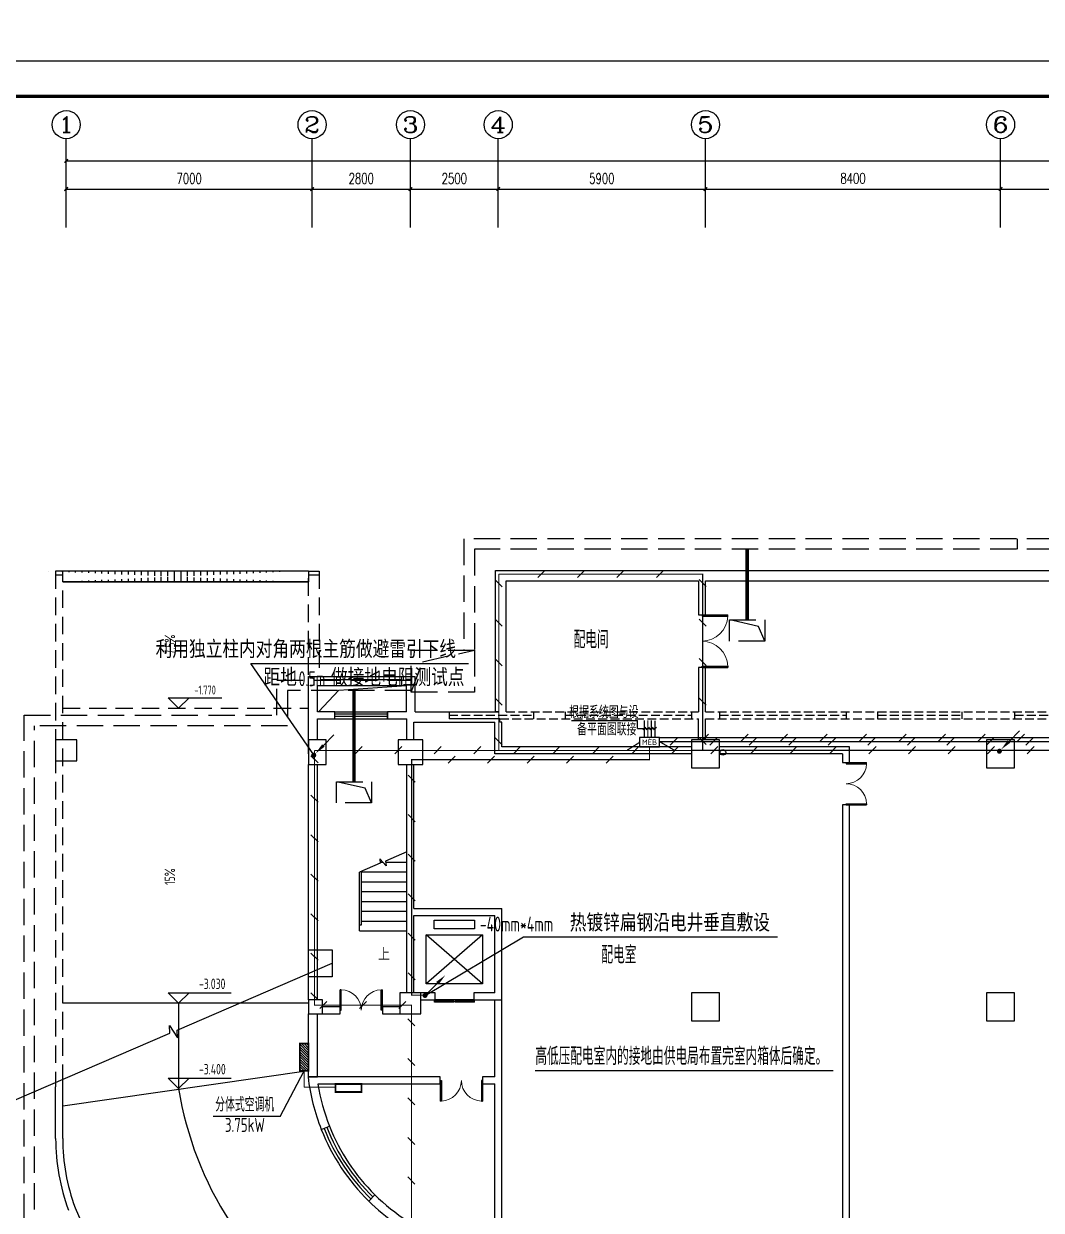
# Model space of a CAD drawing. Extents: x 2166032 to 5302137, y 581493 to 2416206.
# Drawn here: x 2682442 to 2711409, y 1272520 to 1306304 of the extents above; entities that cross this region are included whole.
import ezdxf
from ezdxf.enums import TextEntityAlignment as Align

# ---------------------------------------------------------------- set-up
doc = ezdxf.new("R2010")
doc.units = 0
doc.header["$LTSCALE"] = 1000
doc.header["$MEASUREMENT"] = 0
for name, pattern in [('CENTER2', [1.14, 0.75, -0.13, 0.13, -0.13]), ('DASH', [0.35, 0.25, -0.1]), ('DASHED', [0.75, 0.5, -0.25])]:
    doc.linetypes.add(name, pattern=pattern)
doc.layers.add('ACS_KT_SB', color=130, linetype='Continuous', lineweight=13)
doc.layers.add('系统图', color=7, linetype='Continuous', lineweight=13)
for name, color, linetype in [('AXIS', 3, 'Continuous'), ('AXIS_TEXT', 7, 'Continuous'), ('COLUMN', 2, 'Continuous'), ('DIM_ELEV', 3, 'Continuous'), ('DIM_SYMB', 3, 'Continuous'), ('EQUIP-照明', 3, 'Continuous'), ('LVTRY', 8, 'Continuous'), ('LWIRE', 4, 'Continuous'), ('PUB_TEXT', 7, 'Continuous'), ('PUB_TITLE', 137, 'Continuous'), ('SHTLN', 4, 'Continuous'), ('STAIR', 8, 'Continuous'), ('TEL_LEAD', 3, 'Continuous'), ('TEL_TEXT', 7, 'Continuous'), ('WALL', 8, 'Continuous'), ('WINDOW', 8, 'Continuous'), ('WIRE-接地', 4, 'Continuous'), ('地沟', 8, 'Continuous'), ('屋面', 151, 'Continuous'), ('暖', 4, 'Continuous'), ('消防', 7, 'Continuous'), ('消防排烟', 7, 'Continuous'), ('给排水文本', 30, 'Continuous')]:
    doc.layers.add(name, color=color, linetype=linetype)
doc.styles.add('_TCH_AXIS', font='complex_.ttf')
doc.styles.add('_TCH_DIM', font='tssdeng.shx', dxfattribs={"bigfont": 'tssdchn.shx'})
doc.styles.add('_TEL_DIM', font='@tssdeng.shx', dxfattribs={"width": 0.8, "height": 3.5, "bigfont": '!tssdchn.shx'})
doc.styles.add('COMPLEX', font='complex_.ttf')
doc.styles.add('DIM_FONT', font='simplex_.ttf', dxfattribs={"width": 0.7})
doc.styles.get("Standard").update_dxf_attribs({"font": 'tssdeng.shx', "bigfont": 'tssdchn.shx'})
doc.styles.add('TSSD_Dimension', font='Tssdeng.shx', dxfattribs={"width": 0.7, "bigfont": 'tssdchn.shx'})
doc.styles.add('TSSD_REIN', font='tssdeng.shx', dxfattribs={"width": 0.7, "bigfont": 'tssdchn.shx'})
doc.styles.add('样式 1', font='tssdeng.shx', dxfattribs={"width": 0.7, "bigfont": 'tssdchn.shx'})
doc.dimstyles.new('DIMN', dxfattribs={"dimtxt": 300, "dimasz": 100, "dimexe": 250, "dimexo": 300, "dimgap": 150, "dimtad": 1, "dimdec": 0, "dimzin": 0, "dimdsep": 46, "dimtxsty": 'DIM_FONT', "dimblk": 'ARCHTICK', "dimcen": 0.09, "dimclrt": 7, "dimazin": 2, "dimtfac": 1, "dimtdec": 0, "dimtix": 1, "dimtmove": 2, "dimatfit": 3, "dimldrblk": 'ARCHTICK', "dimfxl": 1, "dimtolj": 1, "dimtzin": 0, "dimarcsym": 0})

# ---------------------------------------------------------------- blocks, each defined once
blk = doc.blocks.new('$TelecSys$00000008')
blk.add_line((0.4, 0.4), (-0.4, -0.4))
blk = doc.blocks.new('$TelecSys$00000078')
for p, q in [((1.15, 1.15), (0.55, 0.55)), ((0.104, 0.104), (0.104, 0.104)), ((-0.104, -0.104), (-0.104, -0.104))]:
    blk.add_line(p, q)
at = {"const_width": 0.142}
blk.add_lwpolyline([(-0.071, 0, 1), (0.071, 0, 1)], format="xyb", close=True, dxfattribs=at)
blk.add_solid([(0.62, 0.48), (0.48, 0.62), (0.1, 0.1)])
at = {"width": 0.8, "flags": 9}
blk.add_attdef('A', (0, 0), '', height=0.00002, dxfattribs=at)
blk = doc.blocks.new('$TelecSys$00000079')
for p, q in [((0.7, 0.7), (0, 0)), ((0.104, 0.104), (0.104, 0.104)), ((-0.104, -0.104), (-0.104, -0.104))]:
    blk.add_line(p, q)
at = {"const_width": 0.142}
blk.add_lwpolyline([(-0.071, 0, 1), (0.071, 0, 1)], format="xyb", close=True, dxfattribs=at)
blk.add_solid([(0.63, 0.77), (0.77, 0.63), (1.15, 1.15)])
at = {"width": 0.8, "flags": 9}
blk.add_attdef('A', (0, 0), '', height=0.00002, dxfattribs=at)
blk = doc.blocks.new('$equip$00001776')
for p, q in [((0.72, 0.66), (-0.72, 0.66)), ((-0.72, 0.66), (-0.72, 0)), ((-0.72, 0), (0.72, 0)), ((0.72, 0), (0.72, 0.66))]:
    blk.add_line(p, q)
for p in [(-0.72, 0.33), (0, 0.66), (0, 0), (0.72, 0.33)]:
    blk.add_point(p)
at = {"color": 7, "style": '_TEL_DIM'}
blk.add_attdef('$TEXT$', text='', height=0.4, dxfattribs=at).set_placement((0, 0.33), align=Align.MIDDLE_CENTER)
at = {"color": 7, "style": '_TEL_DIM', "flags": 1}
blk.add_attdef('A', text='', height=0.00002, dxfattribs=at).set_placement((0, 0), align=Align.MIDDLE_CENTER)
blk = doc.blocks.new('_ArchTick')
at = {"color": 0, "linetype": 'ByBlock', "const_width": 0.4}
blk.add_lwpolyline([(-0.5, -0.5), (0.5, 0.5)], dxfattribs=at)
blk = doc.blocks.new('*D2590')
at = {"layer": 'AXIS', "color": 0, "lineweight": -2}
for p, q in [((2683651, 1300896), (2683651, 1301848)), ((2690651, 1300896), (2690651, 1301848)), ((2683651, 1301598), (2690651, 1301598))]:
    blk.add_line(p, q, dxfattribs=at)
at = {"layer": 'Defpoints', "color": 0}
for p in [(2690651, 1301598), (2683651, 1300596), (2690651, 1300596)]:
    blk.add_point(p, dxfattribs=at)
at = {"layer": 'AXIS', "color": 0, "lineweight": -2, "xscale": 100, "yscale": 100, "zscale": 100, "rotation": 180}
blk.add_blockref('_ArchTick', (2683651, 1301598), dxfattribs=at)
at = {"layer": 'AXIS', "color": 0, "lineweight": -2, "xscale": 100, "yscale": 100, "zscale": 100}
blk.add_blockref('_ArchTick', (2690651, 1301598), dxfattribs=at)
at = {"layer": 'AXIS', "color": 7, "insert": (2687151, 1301899), "char_height": 300, "attachment_point": 5, "style": 'DIM_FONT'}
blk.add_mtext('\\A1;7000', dxfattribs=at)
blk = doc.blocks.new('*D2591')
at = {"layer": 'AXIS', "color": 0, "lineweight": -2}
for p, q in [((2690651, 1300896), (2690651, 1301848)), ((2693451, 1300896), (2693451, 1301848)), ((2690651, 1301598), (2693451, 1301598))]:
    blk.add_line(p, q, dxfattribs=at)
at = {"layer": 'Defpoints', "color": 0}
for p in [(2693451, 1301598), (2690651, 1300596), (2693451, 1300596)]:
    blk.add_point(p, dxfattribs=at)
at = {"layer": 'AXIS', "color": 0, "lineweight": -2, "xscale": 100, "yscale": 100, "zscale": 100, "rotation": 180}
blk.add_blockref('_ArchTick', (2690651, 1301598), dxfattribs=at)
at = {"layer": 'AXIS', "color": 0, "lineweight": -2, "xscale": 100, "yscale": 100, "zscale": 100}
blk.add_blockref('_ArchTick', (2693451, 1301598), dxfattribs=at)
at = {"layer": 'AXIS', "color": 7, "insert": (2692051, 1301899), "char_height": 300, "attachment_point": 5, "style": 'DIM_FONT'}
blk.add_mtext('\\A1;2800', dxfattribs=at)
blk = doc.blocks.new('*D2592')
at = {"layer": 'AXIS', "color": 0, "lineweight": -2}
for p, q in [((2693451, 1300896), (2693451, 1301848)), ((2695951, 1300896), (2695951, 1301848)), ((2693451, 1301598), (2695951, 1301598))]:
    blk.add_line(p, q, dxfattribs=at)
at = {"layer": 'Defpoints', "color": 0}
for p in [(2695951, 1301598), (2693451, 1300596), (2695951, 1300596)]:
    blk.add_point(p, dxfattribs=at)
at = {"layer": 'AXIS', "color": 0, "lineweight": -2, "xscale": 100, "yscale": 100, "zscale": 100, "rotation": 180}
blk.add_blockref('_ArchTick', (2693451, 1301598), dxfattribs=at)
at = {"layer": 'AXIS', "color": 0, "lineweight": -2, "xscale": 100, "yscale": 100, "zscale": 100}
blk.add_blockref('_ArchTick', (2695951, 1301598), dxfattribs=at)
at = {"layer": 'AXIS', "color": 7, "insert": (2694701, 1301899), "char_height": 300, "attachment_point": 5, "style": 'DIM_FONT'}
blk.add_mtext('\\A1;2500', dxfattribs=at)
blk = doc.blocks.new('*D2593')
at = {"layer": 'AXIS', "color": 0, "lineweight": -2}
for p, q in [((2695951, 1300896), (2695951, 1301848)), ((2701851, 1300896), (2701851, 1301848)), ((2695951, 1301598), (2701851, 1301598))]:
    blk.add_line(p, q, dxfattribs=at)
at = {"layer": 'Defpoints', "color": 0}
for p in [(2701851, 1301598), (2695951, 1300596), (2701851, 1300596)]:
    blk.add_point(p, dxfattribs=at)
at = {"layer": 'AXIS', "color": 0, "lineweight": -2, "xscale": 100, "yscale": 100, "zscale": 100, "rotation": 180}
blk.add_blockref('_ArchTick', (2695951, 1301598), dxfattribs=at)
at = {"layer": 'AXIS', "color": 0, "lineweight": -2, "xscale": 100, "yscale": 100, "zscale": 100}
blk.add_blockref('_ArchTick', (2701851, 1301598), dxfattribs=at)
at = {"layer": 'AXIS', "color": 7, "insert": (2698901, 1301899), "char_height": 300, "attachment_point": 5, "style": 'DIM_FONT'}
blk.add_mtext('\\A1;5900', dxfattribs=at)
blk = doc.blocks.new('*D2594')
at = {"layer": 'AXIS', "color": 0, "lineweight": -2}
for p, q in [((2701851, 1300896), (2701851, 1301848)), ((2710251, 1300896), (2710251, 1301848)), ((2701851, 1301598), (2710251, 1301598))]:
    blk.add_line(p, q, dxfattribs=at)
at = {"layer": 'Defpoints', "color": 0}
for p in [(2710251, 1301598), (2701851, 1300596), (2710251, 1300596)]:
    blk.add_point(p, dxfattribs=at)
at = {"layer": 'AXIS', "color": 0, "lineweight": -2, "xscale": 100, "yscale": 100, "zscale": 100, "rotation": 180}
blk.add_blockref('_ArchTick', (2701851, 1301598), dxfattribs=at)
at = {"layer": 'AXIS', "color": 0, "lineweight": -2, "xscale": 100, "yscale": 100, "zscale": 100}
blk.add_blockref('_ArchTick', (2710251, 1301598), dxfattribs=at)
at = {"layer": 'AXIS', "color": 7, "insert": (2706051, 1301902), "char_height": 300, "attachment_point": 5, "style": 'DIM_FONT'}
blk.add_mtext('\\A1;8400', dxfattribs=at)
blk = doc.blocks.new('*D2595')
at = {"layer": 'AXIS', "color": 0, "lineweight": -2}
for p, q in [((2710251, 1300896), (2710251, 1301848)), ((2718651, 1300896), (2718651, 1301848)), ((2710251, 1301598), (2718651, 1301598))]:
    blk.add_line(p, q, dxfattribs=at)
at = {"layer": 'Defpoints', "color": 0}
for p in [(2718651, 1301598), (2710251, 1300596), (2718651, 1300596)]:
    blk.add_point(p, dxfattribs=at)
at = {"layer": 'AXIS', "color": 0, "lineweight": -2, "xscale": 100, "yscale": 100, "zscale": 100, "rotation": 180}
blk.add_blockref('_ArchTick', (2710251, 1301598), dxfattribs=at)
at = {"layer": 'AXIS', "color": 0, "lineweight": -2, "xscale": 100, "yscale": 100, "zscale": 100}
blk.add_blockref('_ArchTick', (2718651, 1301598), dxfattribs=at)
at = {"layer": 'AXIS', "color": 7, "insert": (2714451, 1301902), "char_height": 300, "attachment_point": 5, "style": 'DIM_FONT'}
blk.add_mtext('\\A1;8400', dxfattribs=at)
blk = doc.blocks.new('*D2603')
at = {"layer": 'AXIS', "color": 0, "lineweight": -2}
for p, q in [((2683651, 1301196), (2683651, 1302648)), ((2683651, 1302398), (2761282, 1302398)), ((2761282, 1301196), (2761282, 1302648))]:
    blk.add_line(p, q, dxfattribs=at)
at = {"layer": 'Defpoints', "color": 0}
for p in [(2761282, 1302398), (2683651, 1300896), (2761282, 1300896)]:
    blk.add_point(p, dxfattribs=at)
at = {"layer": 'AXIS', "color": 0, "lineweight": -2, "xscale": 100, "yscale": 100, "zscale": 100, "rotation": 180}
blk.add_blockref('_ArchTick', (2683651, 1302398), dxfattribs=at)
at = {"layer": 'AXIS', "color": 0, "lineweight": -2, "xscale": 100, "yscale": 100, "zscale": 100}
blk.add_blockref('_ArchTick', (2761282, 1302398), dxfattribs=at)
at = {"layer": 'AXIS', "color": 7, "insert": (2722467, 1302699), "char_height": 300, "attachment_point": 5, "style": 'DIM_FONT'}
blk.add_mtext('\\A1;77630', dxfattribs=at)
blk = doc.blocks.new('$DorLib2D$00000002')
for p, q in [((-0.5, 0), (-0.5, 0.4875)), ((-0.475, 0.4875), (-0.5, 0.4875)), ((-0.475, 0), (-0.475, 0.4875)), ((0.475, 0), (0.475, 0.4875)), ((0.475, 0.4875), (0.5, 0.4875)), ((0.5, 0), (0.5, 0.4875)), ((-0.5, 0), (-0.475, 0)), ((0.5, 0), (0.475, 0))]:
    blk.add_line(p, q)
at = {"lineweight": 13}
for centre, start, end in [((-0.4875, 0), 0, 88.53072), ((0.4875, 0), 91.46928, 180)]:
    blk.add_arc(centre, 0.4875, start, end, dxfattribs=at)
blk = doc.blocks.new('$TCHSYS$LDOR22D')
for p, q in [((-0.517, 0.833), (-0.017, 0.833)), ((-0.517, 0.833), (-0.517, 0.667)), ((-0.517, 0.667), (-0.017, 0.667)), ((-0.017, 0.833), (-0.017, 0.667)), ((0.017, 0.833), (0.017, 0.667)), ((0.017, 0.833), (0.517, 0.833)), ((0.017, 0.667), (0.517, 0.667)), ((0.517, 0.833), (0.517, 0.667)), ((-0.5, 0.5), (0.5, 0.5))]:
    blk.add_line(p, q)
blk = doc.blocks.new('_AXISO')
blk.add_circle((0, 0), 0.5)
at = {"layer": 'AXIS_TEXT', "style": 'COMPLEX', "width": 1.171875}
blk.add_attdef('A', text='', height=0.56, dxfattribs=at).set_placement((-0.25, -0.28), (0.25, -0.28), align=Align.FIT)
blk = doc.blocks.new('$TCHSYS$WIN2D')
for p, q in [((-0.5, 0.5), (0.5, 0.5)), ((-0.5, 0.5), (-0.5, -0.5)), ((0.5, 0.5), (0.5, -0.5)), ((0.5, 0.167), (-0.5, 0.167)), ((0.5, -0.167), (-0.5, -0.167)), ((-0.5, -0.5), (0.5, -0.5))]:
    blk.add_line(p, q)

msp = doc.modelspace()

# ---------------------------------------------------------------- hatches: boundary and pattern name
at = {"layer": '暖'}
h = msp.add_hatch(dxfattribs=at)
h.set_pattern_fill('U', color=0, scale=50, angle=495, style=0, pattern_type=0)
h.set_pattern_definition([(315, (2929453.52, 1949768.63), (35.355339, 35.355339), [])])
h.paths.add_polyline_path([(2690551.5, 1277269), (2690551.5, 1276489), (2690301.5, 1276489), (2690301.5, 1277269)])
at = {"layer": '消防'}
h = msp.add_hatch(dxfattribs=at)
h.set_pattern_fill('ACAD_ISO02W100', color=8, scale=500, angle=-90, style=0)
h.set_pattern_definition([(270, (2620348.18, 2119332.9), (187.5, -3e-14), [450, -112.5])])
edge = h.paths.add_edge_path()
edge.add_line((2690152.9, 1290415.5), (2683552.9, 1290415.5))
edge.add_line((2690152.9, 1290715.5), (2683152.9, 1290715.5))

# ---------------------------------------------------------------- linework, layer by layer
at = {"color": 8}
msp.add_line((2690551.5, 1290415.5), (2683551.5, 1290415.5), dxfattribs=at)
at = {"ltscale": 0.7}
msp.add_line((2698039.1, 1286468.3), (2699912.7, 1286468.3), dxfattribs=at)
for p, q in [((2699912.7, 1286232.9), (2699912.7, 1286468.3)), ((2699912.7, 1286232.9), (2700413.6, 1286232.9)), ((2700150.4, 1286270.6), (2700062.7, 1286195.1)), ((2700252.2, 1286270.6), (2700164.4, 1286195.1)), ((2700357, 1286270.6), (2700269.2, 1286195.1)), ((2700457.4, 1286270.6), (2700369.7, 1286195.1))]:
    msp.add_line(p, q)
msp.add_lwpolyline([(2690551.5, 1279934.3), (2691226.8, 1279934.3), (2691226.8, 1279163.2), (2690551.5, 1279163.2)], close=True)
msp.add_circle((2604640.5, 1020101.3), 438608.5)
at = {"layer": 'AXIS'}
for p, q in [((2683651.5, 1300500.4), (2683651.5, 1303031.5)), ((2690651.5, 1300500.4), (2690651.5, 1303031.5)), ((2693451.5, 1300500.4), (2693451.5, 1303031.5)), ((2695951.5, 1300500.4), (2695951.5, 1303031.5)), ((2701851.5, 1300500.4), (2701851.5, 1303031.5)), ((2710251.5, 1300500.4), (2710251.5, 1303031.5))]:
    msp.add_line(p, q, dxfattribs=at)
msp.add_lwpolyline([(2690835.9, 1286715.5), (2691411.7, 1287325.6), (2693335.9, 1287465.5)], dxfattribs=at)
at = {"layer": 'COLUMN'}
for p, q in [((2683951.5, 1285915.5), (2683351.5, 1285915.5)), ((2683351.5, 1285915.5), (2683351.5, 1285315.5)), ((2683951.5, 1285315.5), (2683951.5, 1285915.5)), ((2691051.5, 1285915.5), (2690551.5, 1285915.5)), ((2690551.5, 1285915.5), (2690551.5, 1285215.5)), ((2691051.5, 1285215.5), (2691051.5, 1285915.5)), ((2693799.9, 1285915.5), (2693099.9, 1285915.5)), ((2693099.9, 1285915.5), (2693099.9, 1285215.5)), ((2693799.9, 1285215.5), (2693799.9, 1285915.5)), ((2702249.9, 1285915.5), (2701449.9, 1285915.5)), ((2701449.9, 1285915.5), (2701449.9, 1285115.5)), ((2702249.9, 1285115.5), (2702249.9, 1285915.5)), ((2710649.9, 1285915.5), (2709849.9, 1285915.5)), ((2709849.9, 1285915.5), (2709849.9, 1285115.5)), ((2710649.9, 1285115.5), (2710649.9, 1285915.5)), ((2683351.5, 1285315.5), (2683951.5, 1285315.5)), ((2690551.5, 1285215.5), (2691051.5, 1285215.5)), ((2693099.9, 1285215.5), (2693799.9, 1285215.5)), ((2701449.9, 1285115.5), (2702249.9, 1285115.5)), ((2709849.9, 1285115.5), (2710649.9, 1285115.5)), ((2690951.5, 1278515.5), (2690551.5, 1278515.5)), ((2690551.5, 1278515.5), (2690551.5, 1278115.5)), ((2690951.5, 1278115.5), (2690951.5, 1278515.5)), ((2693751.5, 1278715.5), (2693151.5, 1278715.5)), ((2693151.5, 1278715.5), (2693151.5, 1278115.5)), ((2693751.5, 1278115.5), (2693751.5, 1278715.5)), ((2702251.5, 1278715.5), (2701451.5, 1278715.5)), ((2701451.5, 1278715.5), (2701451.5, 1277915.5)), ((2702251.5, 1277915.5), (2702251.5, 1278715.5)), ((2710651.5, 1278715.5), (2709851.5, 1278715.5)), ((2709851.5, 1278715.5), (2709851.5, 1277915.5)), ((2710651.5, 1277915.5), (2710651.5, 1278715.5)), ((2690551.5, 1278115.5), (2690951.5, 1278115.5)), ((2693151.5, 1278115.5), (2693751.5, 1278115.5)), ((2701451.5, 1277915.5), (2702251.5, 1277915.5)), ((2709851.5, 1277915.5), (2710651.5, 1277915.5))]:
    msp.add_line(p, q, dxfattribs=at)
at = {"layer": 'DIM_ELEV'}
for p, q in [((2686851.5, 1286815.5), (2686551.5, 1287115.5)), ((2686551.5, 1287115.5), (2688084.8, 1287115.5)), ((2686851.5, 1286815.5), (2687151.5, 1287115.5)), ((2686849.9, 1278415.5), (2686549.9, 1278715.5)), ((2686549.9, 1278715.5), (2688349.9, 1278715.5)), ((2686849.9, 1278415.5), (2687149.9, 1278715.5)), ((2686849.9, 1275984.9), (2686549.9, 1276284.9)), ((2686549.9, 1276284.9), (2688349.9, 1276284.9)), ((2686849.9, 1275984.9), (2687149.9, 1276284.9))]:
    msp.add_line(p, q, dxfattribs=at)
at = {"layer": 'DIM_SYMB'}
msp.add_line((2686849.9, 1278415.5), (2686849.9, 1275984.9), dxfattribs=at)
for points, format in [([(2686849.9, 1290415.5, 0, 0, 0), (2686851.4, 1287115.5, 80, 0, 0), (2686851.5, 1286815.5, 0, 0, 0)], "xyseb"), ([(2686849.9, 1288017.3, 0, 0, 0), (2686849.9, 1276289.6, 80, 0, 0), (2686849.9, 1275989.6, 0, 0, 0)], "xyseb"), ([(2692689.7, 1280086, 0, 0, 0), (2692689.7, 1281052.4, 80, 0, 0), (2692689.7, 1281352.4, 0, 0, 0)], "xyseb"), ([(2686849.9, 1275984.9, 0.2108394), (2691173.8, 1269324.2, 0.2139588)], "xyb")]:
    msp.add_lwpolyline(points, format=format, dxfattribs=at)
msp.add_lwpolyline([(2682183.8, 1275654.5), (2686602, 1277559.9), (2686589, 1277783), (2686823.3, 1277426.7), (2686808.6, 1277649), (2691226.8, 1279554.4)], dxfattribs=at)
at = {"layer": 'LVTRY'}
for p, q in [((2690901.9, 1287715.5), (2693201.9, 1287715.5)), ((2690901.9, 1287715.5), (2693201.9, 1287715.5)), ((2690901.9, 1287715.5), (2693201.9, 1287715.5)), ((2690901.9, 1287635.5), (2693201.9, 1287635.5)), ((2690901.9, 1287635.5), (2693201.9, 1287635.5)), ((2690901.9, 1287465.5), (2693201.9, 1287465.5)), ((2690901.9, 1287465.5), (2693201.9, 1287465.5))]:
    msp.add_line(p, q, dxfattribs=at)
at = {"layer": 'PUB_TITLE'}
msp.add_lwpolyline([(2670952.5, 1245835.7), (2776052.5, 1245835.7), (2776052.5, 1305235.7), (2670952.5, 1305235.7)], close=True, dxfattribs=at)
at = {"layer": 'PUB_TITLE', "const_width": 100}
msp.add_lwpolyline([(2673452.5, 1246835.7), (2775052.5, 1246835.7), (2775052.5, 1304235.7), (2673452.5, 1304235.7)], close=True, dxfattribs=at)
at = {"layer": 'STAIR'}
for p, q in [((2692760.3, 1282329.6), (2692575.6, 1282525.2)), ((2692575.6, 1282525.2), (2692594, 1282399.9)), ((2693351.5, 1282726.9), (2692740.7, 1282463.2)), ((2692740.7, 1282463.2), (2692760.3, 1282329.6)), ((2693325, 1282715.5), (2693351.5, 1282715.5)), ((2693351.5, 1280475.5), (2693351.5, 1282726.9)), ((2692594, 1282399.9), (2692001.5, 1282144)), ((2692001.5, 1281363.9), (2692001.5, 1282144)), ((2692001.5, 1280645.5), (2692001.5, 1282144)), ((2692061.5, 1280645.5), (2692061.5, 1282169.9)), ((2692061.5, 1282155.5), (2693351.5, 1282155.5)), ((2692588.8, 1282435.5), (2692660.3, 1282435.5)), ((2692744.7, 1282435.5), (2693351.5, 1282435.5)), ((2692061.5, 1281875.5), (2693351.5, 1281875.5)), ((2692061.5, 1281595.5), (2693351.5, 1281595.5)), ((2692001.5, 1280645.5), (2692001.5, 1281363.9)), ((2692061.5, 1281315.5), (2693351.5, 1281315.5)), ((2692061.5, 1281035.5), (2693351.5, 1281035.5)), ((2694126.5, 1280534.2), (2694126.5, 1280784.2)), ((2694126.5, 1280784.2), (2695276.5, 1280784.2)), ((2695276.5, 1280784.2), (2695276.5, 1280534.2)), ((2692001.5, 1280475.5), (2692001.5, 1280645.5)), ((2692001.5, 1280645.5), (2692061.5, 1280645.5)), ((2692001.5, 1280475.5), (2693351.5, 1280475.5)), ((2692061.5, 1280755.5), (2693351.5, 1280755.5)), ((2695276.5, 1280534.2), (2694126.5, 1280534.2)), ((2693901.5, 1278965.5), (2693901.5, 1280365.5)), ((2693901.5, 1280365.5), (2695501.5, 1280365.5)), ((2695501.5, 1280365.5), (2693901.5, 1278965.5)), ((2695501.5, 1278965.5), (2693901.5, 1280365.5)), ((2695501.5, 1280365.5), (2695501.5, 1278965.5)), ((2695501.5, 1278965.5), (2693901.5, 1278965.5))]:
    msp.add_line(p, q, dxfattribs=at)
at = {"layer": 'TEL_LEAD'}
for p, q in [((2690705.1, 1285483.6), (2688911.6, 1288092.1)), ((2688911.6, 1288092.1), (2695099.8, 1288092.1)), ((2693868, 1278636.8), (2696672.3, 1280305.8)), ((2696672.3, 1280305.8), (2703895.9, 1280305.8))]:
    msp.add_line(p, q, dxfattribs=at)
at = {"layer": 'TEL_LEAD', "const_width": 40}
for points in [[(2690716.4, 1285467.1, 1), (2690693.8, 1285500, 1)], [(2693859, 1278618.9, 1), (2693877, 1278654.6, 1)]]:
    msp.add_lwpolyline(points, format="xyb", close=True, dxfattribs=at)
at = {"layer": 'WALL', "linetype": 'DASHED'}
for p, q in [((2683351.5, 1290615.5), (2683551.5, 1290615.5)), ((2683551.5, 1276169.5), (2683551.5, 1290615.5)), ((2690551.5, 1285515.5), (2690551.5, 1290615.5)), ((2690551.5, 1290615.5), (2690851.5, 1290615.5))]:
    msp.add_line(p, q, dxfattribs=at)
at = {"layer": 'WALL'}
for p, q in [((2695874.6, 1290740.5), (2701751.5, 1290740.5)), ((2695874.6, 1286715.5), (2695874.6, 1290740.5)), ((2701751.5, 1290740.5), (2738251.5, 1290740.5)), ((2696174.6, 1290440.5), (2701651.5, 1290440.5)), ((2696174.6, 1286715.5), (2696174.6, 1290440.5)), ((2701651.5, 1290440.5), (2701651.5, 1289474.3)), ((2701851.5, 1289474.3), (2701851.5, 1290440.5)), ((2701851.5, 1290440.5), (2738151.5, 1290440.5)), ((2701651.5, 1289474.3), (2701851.5, 1289474.3)), ((2701851.5, 1287974.3), (2701651.5, 1287974.3)), ((2701651.5, 1287974.3), (2701651.5, 1286715.5)), ((2701851.5, 1286715.5), (2701851.5, 1287974.3)), ((2690551.5, 1287715.5), (2693585.9, 1287715.5)), ((2690551.5, 1286615.5), (2690551.5, 1287715.5)), ((2693585.9, 1286715.5), (2693585.9, 1287715.5)), ((2690801.5, 1287465.5), (2693335.9, 1287465.5)), ((2690801.5, 1286715.5), (2690801.5, 1287465.5)), ((2693335.9, 1286715.5), (2693335.9, 1287465.5)), ((2690551.5, 1285915.5), (2690551.5, 1286615.5)), ((2691301.5, 1286715.5), (2690801.5, 1286715.5)), ((2690801.5, 1286515.5), (2691301.5, 1286515.5)), ((2690801.5, 1285915.5), (2690801.5, 1286515.5)), ((2691301.5, 1286515.5), (2691301.5, 1286715.5)), ((2693335.9, 1286715.5), (2692801.5, 1286715.5)), ((2692801.5, 1286715.5), (2692801.5, 1286515.5)), ((2692801.5, 1286515.5), (2693351.5, 1286515.5)), ((2693351.5, 1285915.5), (2693351.5, 1286515.5)), ((2693585.9, 1286715.5), (2695951.5, 1286715.5)), ((2695951.5, 1286715.5), (2695874.6, 1286715.5)), ((2695999.6, 1286415.5), (2695999.6, 1286515.5)), ((2701651.5, 1285915.5), (2701651.5, 1286515.5)), ((2701851.5, 1285915.5), (2701851.5, 1286515.5)), ((2693551.5, 1286415.5), (2695851.5, 1286415.5)), ((2693551.5, 1285915.5), (2693551.5, 1286415.5)), ((2695851.5, 1285515.5), (2695851.5, 1286415.5)), ((2696051.5, 1286415.5), (2695999.6, 1286415.5)), ((2696051.5, 1285715.5), (2696051.5, 1286415.5)), ((2701449.9, 1285515.5), (2695851.5, 1285515.5)), ((2701449.9, 1285715.5), (2696051.5, 1285715.5)), ((2705951.5, 1285715.5), (2702249.9, 1285715.5)), ((2705751.5, 1285515.5), (2702249.9, 1285515.5)), ((2705751.5, 1285515.5), (2705751.5, 1285265.5)), ((2705951.5, 1285265.5), (2705951.5, 1285715.5)), ((2690551.5, 1278515.5), (2690551.5, 1285215.5)), ((2690801.5, 1278515.5), (2690801.5, 1285215.5)), ((2693351.5, 1281015.5), (2693351.5, 1285215.5)), ((2693551.5, 1281115.5), (2693551.5, 1285215.5)), ((2705751.5, 1285265.5), (2705951.5, 1285265.5)), ((2705951.5, 1284065.5), (2705751.5, 1284065.5)), ((2705751.5, 1284065.5), (2705751.5, 1271915.5)), ((2705951.5, 1271715.5), (2705951.5, 1284065.5)), ((2693551.5, 1281115.5), (2696051.5, 1281115.5)), ((2696051.5, 1278515.5), (2696051.5, 1281115.5)), ((2693351.5, 1278715.5), (2693351.5, 1281015.5)), ((2693551.5, 1280915.5), (2695851.5, 1280915.5)), ((2693551.5, 1278715.5), (2693551.5, 1280915.5)), ((2695851.5, 1278715.5), (2695851.5, 1280915.5)), ((2694151.5, 1278715.5), (2693751.5, 1278715.5)), ((2693751.5, 1278515.5), (2694151.5, 1278515.5)), ((2694151.5, 1278515.5), (2694151.5, 1278715.5)), ((2695851.5, 1278715.5), (2695251.5, 1278715.5)), ((2695251.5, 1278715.5), (2695251.5, 1278515.5)), ((2695251.5, 1278515.5), (2696051.5, 1278515.5)), ((2695851.5, 1276315.5), (2695851.5, 1278515.5)), ((2695851.5, 1278515.5), (2696051.5, 1278515.5)), ((2696051.5, 1276215.5), (2696051.5, 1278515.5)), ((2690551.5, 1276315.5), (2690551.5, 1278115.5)), ((2690801.5, 1276315.5), (2690801.5, 1278115.5)), ((2691451.5, 1278315.5), (2690951.5, 1278315.5)), ((2690951.5, 1278115.5), (2691451.5, 1278115.5)), ((2691451.5, 1278115.5), (2691451.5, 1278315.5)), ((2693151.5, 1278315.5), (2692651.5, 1278315.5)), ((2692651.5, 1278315.5), (2692651.5, 1278115.5)), ((2692651.5, 1278115.5), (2693151.5, 1278115.5)), ((2683351.5, 1274566.1), (2683351.5, 1276037.2)), ((2683551.5, 1274566.1), (2683551.5, 1276169.5)), ((2694301.5, 1276315.5), (2690536.5, 1276315.5)), ((2690551.5, 1276315.5), (2690801.5, 1276315.5)), ((2690816.5, 1276115.5), (2694301.5, 1276115.5)), ((2694301.5, 1276115.5), (2694301.5, 1276315.5)), ((2695851.5, 1276315.5), (2695501.5, 1276315.5)), ((2695501.5, 1276315.5), (2695501.5, 1276115.5)), ((2695501.5, 1276115.5), (2695851.5, 1276115.5)), ((2695851.5, 1271715.5), (2695851.5, 1276115.5)), ((2696051.5, 1271915.5), (2696051.5, 1276215.5)), ((2690913.6, 1274821.5), (2691146, 1274913.6)), ((2692438.5, 1272961), (2692263, 1272783))]:
    msp.add_line(p, q, dxfattribs=at)
at = {"layer": 'WALL', "color": 8, "linetype": 'DASHED'}
msp.add_line((2683551.5, 1286815.5), (2690551.5, 1286815.5), dxfattribs=at)
at = {"layer": 'WALL', "linetype": 'DASH'}
for p, q in [((2695999.6, 1286515.5), (2701651.5, 1286515.5)), ((2696174.6, 1286715.5), (2701651.5, 1286715.5)), ((2701851.5, 1286715.5), (2726834.8, 1286715.5)), ((2701851.5, 1286515.5), (2726834.8, 1286515.5))]:
    msp.add_line(p, q, dxfattribs=at)
at = {"layer": 'WALL', "color": 1}
msp.add_line((2697004.8, 1276496.2), (2705488.4, 1276496.2), dxfattribs=at)
at = {"layer": 'WALL', "linetype": 'DASHED'}
for points in [[(2683551.5, 1290715.5), (2683351.5, 1290715.5), (2683351.5, 1276037.2)], [(2690551.5, 1290715.5), (2690851.5, 1290715.5), (2690851.5, 1287715.5)]]:
    msp.add_lwpolyline(points, dxfattribs=at)
at = {"layer": 'WALL'}
msp.add_lwpolyline([(2695999.6, 1286515.5), (2694551.5, 1286515.5)], dxfattribs=at)
msp.add_lwpolyline([(2683903.5, 1272594, 0.2164146), (2693049.9, 1264215.5, -6.2893628)], format="xyb", dxfattribs=at)
for centre, radius, start, end in [((2696433.7, 1277009.6), 5938, 186.71355, 201.62314), ((2696433.7, 1277009.6), 5688, 189.04474, 201.62314), ((2689251.5, 1274566.1), 5900, 180, 200.24143), ((2689251.5, 1274566.1), 5700, 180, 200.24143), ((2696433.7, 1277009.6), 5938, 225.3809, 235.27803), ((2696433.7, 1277009.6), 5688, 225.3809, 237.44337)]:
    msp.add_arc(centre, radius, start, end, dxfattribs=at)
at = {"layer": 'WINDOW', "linetype": 'DASH'}
for p, q in [((2690701.9, 1287715.5), (2690701.9, 1287465.5)), ((2693201.9, 1287465.5), (2693201.9, 1287715.5)), ((2694551.5, 1286715.5), (2694551.5, 1286515.5)), ((2694551.5, 1286615.5, 879.9), (2696951.5, 1286615.5)), ((2696951.5, 1286715.5), (2696951.5, 1286515.5)), ((2697851.5, 1286715.5), (2697851.5, 1286515.5)), ((2697851.5, 1286615.5, 879.9), (2701451.5, 1286615.5)), ((2701451.5, 1286715.5), (2701451.5, 1286515.5)), ((2702251.5, 1286715.5), (2702251.5, 1286515.5)), ((2702251.5, 1286615.5), (2705851.5, 1286615.5)), ((2705851.5, 1286715.5), (2705851.5, 1286515.5)), ((2706751.5, 1286715.5), (2706751.5, 1286515.5)), ((2706751.5, 1286615.5), (2709151.5, 1286615.5)), ((2709151.5, 1286715.5), (2709151.5, 1286515.5)), ((2710651.5, 1286715.5), (2710651.5, 1286515.5)), ((2710651.5, 1286615.5), (2712651.5, 1286615.5))]:
    msp.add_line(p, q, dxfattribs=at)
at = {"layer": 'WINDOW'}
for radius in [5938, 5854.7, 5771.3, 5688]:
    msp.add_arc((2696433.7, 1277009.6), radius, 201.62314, 225.3809, dxfattribs=at)
at = {"layer": 'WIRE-接地', "linetype": 'CENTER2'}
for points, const_width in [([(2759390.6, 1292298.1), (2759452.3, 1292298.1), (2749261.8, 1263801.3), (2743777.9, 1263801.3), (2693480.2, 1263801.3), (2683677.6, 1263801.3), (2683677.6, 1271748.4), (2693477.8, 1271748.4), (2693477.8, 1278361.9), (2690720.1, 1278361.9), (2690720.1, 1285613.7)], 30), ([(2690720.1, 1285613.7), (2743743.1, 1285621), (2743743.1, 1292298.1)], 30), ([(2695964.3, 1290633), (2701770.9, 1290633), (2701770.9, 1285622.1)], 30), ([(2695964.3, 1290633), (2695965, 1285614.4), (2695965, 1285614.4)], 30), ([(2700108.2, 1285979.5), (2700108.2, 1286465.7)], 35), ([(2700210, 1285979.5), (2700210, 1286465.7)], 35), ([(2700311.8, 1285979.5), (2700311.8, 1286465.7)], 35), ([(2700413.6, 1285979.5), (2700413.6, 1286462.8)], 35), ([(2699969, 1285838.9), (2699621.9, 1285620.4)], 35), ([(2700545, 1285979.5), (2734628.5, 1285979.5)], 35), ([(2700545, 1285863.1), (2700972.9, 1285613.6)], 35), ([(2700545, 1285863.1), (2732651.5, 1285859.2)], 35), ([(2700257, 1285715.5), (2700257, 1285349.9), (2693486.7, 1285349.9), (2693486.7, 1278643.6), (2693833.3, 1278645)], 35)]:
    msp.add_lwpolyline(points, dxfattribs=dict(at, const_width=const_width))
at = {"layer": '地沟', "linetype": 'DASH', "ltscale": 3}
for p, q in [((2710728.6, 1291340.5), (2710728.6, 1291640.5)), ((2703359.5, 1289144.6), (2702537.4, 1289328.5)), ((2703537.4, 1288728.5), (2703359.5, 1289144.6)), ((2693793.2, 1288138.6), (2695274.6, 1288469.8)), ((2693474.6, 1287269.8), (2693793.2, 1288138.6)), ((2682751.5, 1258890.5), (2682751.5, 1286315.5)), ((2692166.7, 1284537.1), (2691344.6, 1284721)), ((2692344.6, 1284121), (2692166.7, 1284537.1))]:
    msp.add_line(p, q, dxfattribs=at)
for points in [[(2741151.5, 1291640.5), (2694974.6, 1291640.5), (2694974.6, 1288469.8)], [(2741151.5, 1291340.5), (2695274.6, 1291340.5), (2695274.6, 1288469.8)], [(2682451.5, 1286615.5), (2689651.5, 1286615.5), (2689651.5, 1287615.6), (2693474.6, 1287615.6)], [(2693474.6, 1287315.6), (2689951.5, 1287315.6), (2689951.5, 1286315.5), (2682751.5, 1286315.5)], [(2713351.5, 1258590.5), (2682451.5, 1258590.5), (2682451.5, 1286615.5)]]:
    msp.add_lwpolyline(points, dxfattribs=at)
at = {"layer": '地沟', "linetype": 'DASH', "ltscale": 2, "const_width": 100}
msp.add_lwpolyline([(2703037.4, 1289328.5), (2703037.4, 1291340.5)], dxfattribs=at)
at = {"layer": '地沟', "linetype": 'DASH', "ltscale": 3}
for points in [[(2703537.4, 1288728.5), (2702537.4, 1288728.5), (2702537.4, 1289328.5), (2703537.4, 1289328.5)], [(2695274.6, 1288469.8), (2695274.6, 1287269.8), (2693474.6, 1287269.8), (2693474.6, 1288469.8)], [(2692344.6, 1284121), (2691344.6, 1284121), (2691344.6, 1284721), (2692344.6, 1284721)]]:
    msp.add_lwpolyline(points, close=True, dxfattribs=at)
at = {"layer": '地沟', "linetype": 'DASH', "const_width": 100}
msp.add_lwpolyline([(2691844.6, 1284721), (2691844.6, 1287315.6)], dxfattribs=at)
at = {"layer": '屋面', "color": 6}
msp.add_circle((2702345.2, 1285557.9), 80, dxfattribs=at)
at = {"layer": '暖', "color": 0, "const_width": 50}
for points in [[(2690551.5, 1277269), (2690551.5, 1276489), (2690301.5, 1276489), (2690301.5, 1277269)], [(2692058.3, 1276115.5), (2691318.8, 1276115.5), (2691318.8, 1275888.2), (2692058.3, 1275888.2)]]:
    msp.add_lwpolyline(points, close=True, dxfattribs=at)
at = {"layer": '消防', "color": 8}
for p, q in [((2690551.5, 1290715.5), (2683551.5, 1290715.5)), ((2683551.5, 1290415.5), (2683551.5, 1290715.5)), ((2690551.5, 1290715.5), (2690551.5, 1290415.5)), ((2683551.5, 1290415.5), (2690551.5, 1290415.5)), ((2683551.5, 1290415.5), (2690551.5, 1290415.5)), ((2690551.5, 1290415.5), (2683951.5, 1290415.5)), ((2690551.5, 1278415.5), (2683551.5, 1278415.5))]:
    msp.add_line(p, q, dxfattribs=at)
msp.add_lwpolyline([(2690551.5, 1276489), (2683551.5, 1275481.1)], dxfattribs=at)
at = {"layer": '消防排烟', "color": 0}
for q in [(2690426.5, 1276489), (2687831.3, 1275191.4)]:
    msp.add_line((2689741.8, 1275191.4), q, dxfattribs=at)
at = {"layer": '系统图', "color": 10}
for p, q in [((2690426.5, 1276489), (2690426.5, 1276022.3)), ((2690426.5, 1276022.3), (2691318.8, 1276022.3))]:
    msp.add_line(p, q, dxfattribs=at)

# ---------------------------------------------------------------- block references
at = {"layer": 'AXIS'}
ref = msp.add_blockref('_AXISO', (2683651.5, 1303431.5), dxfattribs=dict(at, xscale=800, yscale=800, zscale=800))
ref.add_attrib('A', '1', dxfattribs={"layer": 'AXIS_TEXT', "height": 452.5, "style": '_TCH_AXIS', "width": 1.388087}).set_placement((2683425.2, 1303205.2), (2683877.8, 1303205.2), align=Align.FIT)
ref = msp.add_blockref('_AXISO', (2690651.5, 1303431.5), dxfattribs=dict(at, xscale=800, yscale=800, zscale=800))
ref.add_attrib('A', '2', dxfattribs={"layer": 'AXIS_TEXT', "height": 452.5, "style": '_TCH_AXIS', "width": 1.049113}).set_placement((2690425.2, 1303205.2), (2690877.8, 1303205.2), align=Align.FIT)
ref = msp.add_blockref('_AXISO', (2693451.5, 1303431.5), dxfattribs=dict(at, xscale=800, yscale=800, zscale=800))
ref.add_attrib('A', '3', dxfattribs={"layer": 'AXIS_TEXT', "height": 452.5, "style": '_TCH_AXIS', "width": 1.049113}).set_placement((2693225.2, 1303205.2), (2693677.8, 1303205.2), align=Align.FIT)
ref = msp.add_blockref('_AXISO', (2695951.5, 1303431.5), dxfattribs=dict(at, xscale=800, yscale=800, zscale=800))
ref.add_attrib('A', '4', dxfattribs={"layer": 'AXIS_TEXT', "height": 452.5, "style": '_TCH_AXIS'}).set_placement((2695725.2, 1303205.2), (2696177.8, 1303205.2), align=Align.FIT)
ref = msp.add_blockref('_AXISO', (2701851.5, 1303431.5), dxfattribs=dict(at, xscale=800, yscale=800, zscale=800))
ref.add_attrib('A', '5', dxfattribs={"layer": 'AXIS_TEXT', "height": 452.5, "style": '_TCH_AXIS', "width": 1.049113}).set_placement((2701625.2, 1303205.2), (2702077.8, 1303205.2), align=Align.FIT)
ref = msp.add_blockref('_AXISO', (2710251.5, 1303431.5), dxfattribs=dict(at, xscale=800, yscale=800, zscale=800))
ref.add_attrib('A', '6', dxfattribs={"layer": 'AXIS_TEXT', "height": 452.5, "style": '_TCH_AXIS', "width": 1.049113}).set_placement((2710025.2, 1303205.2), (2710477.8, 1303205.2), align=Align.FIT)
at = {"layer": 'EQUIP-照明', "xscale": 400, "yscale": 400, "zscale": 400}
msp.add_blockref('$equip$00001776', (2700257, 1285715.5), dxfattribs=at).add_auto_attribs({'$TEXT$': 'MEB'})
at = {"layer": 'LWIRE', "xscale": 500, "yscale": 500, "zscale": 500}
for name, p in [('$TelecSys$00000078', (2710217, 1285591.7)), ('$TelecSys$00000078', (2690698.4, 1285478.2)), ('$TelecSys$00000079', (2693868, 1278636.8))]:
    msp.add_blockref(name, p, dxfattribs=at)
at = {"layer": 'SHTLN', "xscale": 250, "yscale": 250, "zscale": 250}
for p in [(2697180.1, 1290633), (2698305.1, 1290633), (2699430.1, 1290633), (2700555.1, 1290633), (2700947.4, 1285863.1), (2701836.7, 1285979.5), (2702072.4, 1285863.1), (2702961.7, 1285979.5), (2703197.4, 1285863.1), (2704086.7, 1285979.5), (2704322.4, 1285863.1), (2705211.7, 1285979.5), (2705447.4, 1285863.1), (2706336.7, 1285979.5), (2706572.4, 1285863.1), (2707461.7, 1285979.5), (2707697.4, 1285863.1), (2708586.7, 1285979.5), (2708822.4, 1285863.1), (2709711.7, 1285979.5), (2709947.4, 1285863.1), (2710836.7, 1285979.5), (2711072.4, 1285863.1), (2691980.3, 1285621), (2693105.3, 1285621), (2694230.3, 1285621), (2695355.3, 1285621), (2696480.3, 1285621), (2697605.3, 1285621), (2698730.3, 1285621), (2699855.3, 1285621), (2700980.3, 1285621), (2702105.3, 1285621), (2703230.3, 1285621), (2704355.3, 1285621), (2705480.3, 1285621), (2706605.3, 1285621), (2707730.3, 1285621), (2708855.3, 1285621), (2709980.3, 1285621), (2711105.3, 1285621)]:
    msp.add_blockref('$TelecSys$00000008', p, dxfattribs=at)
at = {"layer": 'SHTLN', "yscale": 250, "zscale": 250}
for p, xscale, rotation in [((2695964.4, 1290373.7), 249.9999999999961, 270.007897266234), ((2701770.9, 1290377.6), 250, 270), ((2695964.5, 1289248.7), 249.9999999999961, 270.007897266234), ((2701770.9, 1289252.6), 250, 270), ((2695964.7, 1288123.7), 249.9999999999961, 270.007897266234), ((2701770.9, 1288127.6), 250, 270), ((2695964.8, 1286998.7), 249.9999999999961, 270.007897266234), ((2701770.9, 1287002.6), 250, 270), ((2695965, 1285873.7), 249.9999999999961, 270.007897266234), ((2701770.9, 1285877.6), 250, 270), ((2690720.1, 1285362.8), 250, 90), ((2694621.9, 1285349.9), 250, 180), ((2695746.9, 1285349.9), 250, 180), ((2696871.9, 1285349.9), 250, 180), ((2697996.9, 1285349.9), 250, 180), ((2699121.9, 1285349.9), 250, 180), ((2693486.7, 1284809.2), 250, 270), ((2690720.1, 1284237.8), 250, 90), ((2693486.7, 1283684.2), 250, 270), ((2690720.1, 1283112.8), 250, 90), ((2693486.7, 1282559.2), 250, 270), ((2690720.1, 1281987.8), 250, 90), ((2693486.7, 1281434.2), 250, 270), ((2690720.1, 1280862.8), 250, 90), ((2693486.7, 1280309.2), 250, 270), ((2690720.1, 1279737.8), 250, 90), ((2693486.7, 1279184.2), 250, 270), ((2690720.1, 1278612.8), 250, 90), ((2690973.9, 1278361.9), 250, 180), ((2692098.9, 1278361.9), 250, 180), ((2693223.9, 1278361.9), 250, 180), ((2693477.8, 1277867.7), 250, 90), ((2693477.8, 1276742.7), 250, 90), ((2693477.8, 1275617.7), 250, 90), ((2693477.8, 1274492.7), 250, 90), ((2693477.8, 1273367.7), 250, 90)]:
    msp.add_blockref('$TelecSys$00000008', p, dxfattribs=dict(at, xscale=xscale, rotation=rotation))
at = {"layer": 'WINDOW'}
for name, p, xscale, yscale, zscale, rotation in [('$DorLib2D$00000002', (2701751.5, 1288724.3), 1500, -1500, 1500, 90), ('$TCHSYS$WIN2D', (2692051.5, 1286615.5), 1500, -200, 1500, 1.324492598726843e-09), ('$DorLib2D$00000002', (2705851.5, 1284665.5), -1200, 1200, -1200, 269.9999999999981), ('$DorLib2D$00000002', (2692051.5, 1278215.5), 1200, -1200, 1200, 180)]:
    msp.add_blockref(name, p, dxfattribs=dict(at, xscale=xscale, yscale=yscale, zscale=zscale, rotation=rotation))
for name, p, xscale, yscale, zscale in [('$TCHSYS$LDOR22D', (2694701.5, 1278615.5), -1100, -200, -1100), ('$DorLib2D$00000002', (2694901.5, 1276215.5), -1200, -1200, -1200)]:
    msp.add_blockref(name, p, dxfattribs=dict(at, xscale=xscale, yscale=yscale, zscale=zscale))

# ---------------------------------------------------------------- texts
at = {"layer": 'ACS_KT_SB', "color": 0, "style": 'TSSD_Dimension', "width": 0.7}
for s, p in [('分体式空调机', (2687893.6, 1275330.9)), ('3.75kW', (2688169.9, 1274750.4))]:
    msp.add_text(s, height=400, dxfattribs=at).set_placement(p)
at = {"layer": 'PUB_TEXT', "style": '_TCH_DIM', "width": 0.705882}
for s, rotation, p in [('7.5%', 90.0248, (2686750.8, 1288340.8)), ('15%', 90, (2686749.9, 1281785.4))]:
    msp.add_text(s, height=297.5, rotation=rotation, dxfattribs=at).set_placement(p)
at = {"layer": 'PUB_TEXT'}
for s, height, style, width, p in [('配电间', 500, 'TSSD_REIN', 0.7, (2698098.2, 1288519.4)), ('-1.770', 255, '_TCH_DIM', 0.705882, (2687300.2, 1287205.5)), ('配电室', 500, 'TSSD_REIN', 0.7, (2698886.8, 1279544.9)), ('-3.030', 297.5, '_TCH_DIM', 0.705882, (2687431.5, 1278820.5)), ('高低压配电室内的接地由供电局布置完室内箱体后确定。', 500, 'TSSD_REIN', 0.7, (2697005.1, 1276655.8)), ('-3.400', 297.5, '_TCH_DIM', 0.705882, (2687431.5, 1276389.9))]:
    msp.add_text(s, height=height, dxfattribs=dict(at, style=style, width=width)).set_placement(p)
at = {"layer": 'PUB_TEXT', "style": '_TCH_DIM'}
msp.add_text('上', height=350, dxfattribs=at).set_placement((2692534, 1279636))
at = {"layer": 'TEL_LEAD', "color": 7, "style": '_TCH_DIM', "width": 0.705882}
msp.add_text('-40mm*4mm', height=425, dxfattribs=at).set_placement((2695424.9, 1280455.8))
at = {"layer": 'TEL_LEAD', "color": 7, "style": '_TCH_DIM'}
msp.add_text('热镀锌扁钢沿电井垂直敷设', height=500, dxfattribs=at).set_placement((2697986.4, 1280455.8))
at = {"layer": 'TEL_TEXT', "style": '_TCH_DIM'}
for s, p in [('利用独立柱内对角两根主筋做避雷引下线', (2686198.2, 1288242.1)), ('距地', (2689267.2, 1287442.1)), ('做接地电阻测试点', (2691190.3, 1287442.1))]:
    msp.add_text(s, height=500, dxfattribs=at).set_placement(p)
at = {"layer": 'TEL_TEXT', "style": '_TCH_DIM', "width": 0.705882}
msp.add_text('0.5m', height=425, dxfattribs=at).set_placement((2690267.2, 1287442.1))
at = {"layer": '给排水文本', "style": '样式 1', "width": 0.7}
for s, p in [('根据系统图与设', (2697970, 1286532.7)), ('备平面图联接', (2698196.8, 1286040.9))]:
    msp.add_text(s, height=350, dxfattribs=at).set_placement(p)

# ---------------------------------------------------------------- dimensions: what is measured, and where the dimension line sits
at = {"layer": 'AXIS'}
for p1, p2, distance, picture, middle in [((2683651.5, 1300895.8), (2761281.5, 1300895.8), 1501.9, '*D2603', (2722466.5, 1302699)), ((2683651.5, 1300595.8), (2690651.5, 1300595.8), 1001.9, '*D2590', (2687151.5, 1301899)), ((2690651.5, 1300595.8), (2693451.5, 1300595.8), 1001.9, '*D2591', (2692051.5, 1301899)), ((2693451.5, 1300595.8), (2695951.5, 1300595.8), 1001.9, '*D2592', (2694701.5, 1301899)), ((2695951.5, 1300595.8), (2701851.5, 1300595.8), 1001.9, '*D2593', (2698901.5, 1301899)), ((2701851.5, 1300595.8), (2710251.5, 1300595.8), 1001.9, '*D2594', (2706051.5, 1301902.5)), ((2710251.5, 1300595.8), (2718651.5, 1300595.8), 1001.9, '*D2595', (2714451.5, 1301902.5))]:
    dim = msp.add_aligned_dim(p1=p1, p2=p2, distance=distance, dimstyle='DIMN', dxfattribs=at)
    dim.commit()
    dim.dimension.update_dxf_attribs({"geometry": picture, "text_midpoint": middle})

doc.saveas('drawing.dxf')
